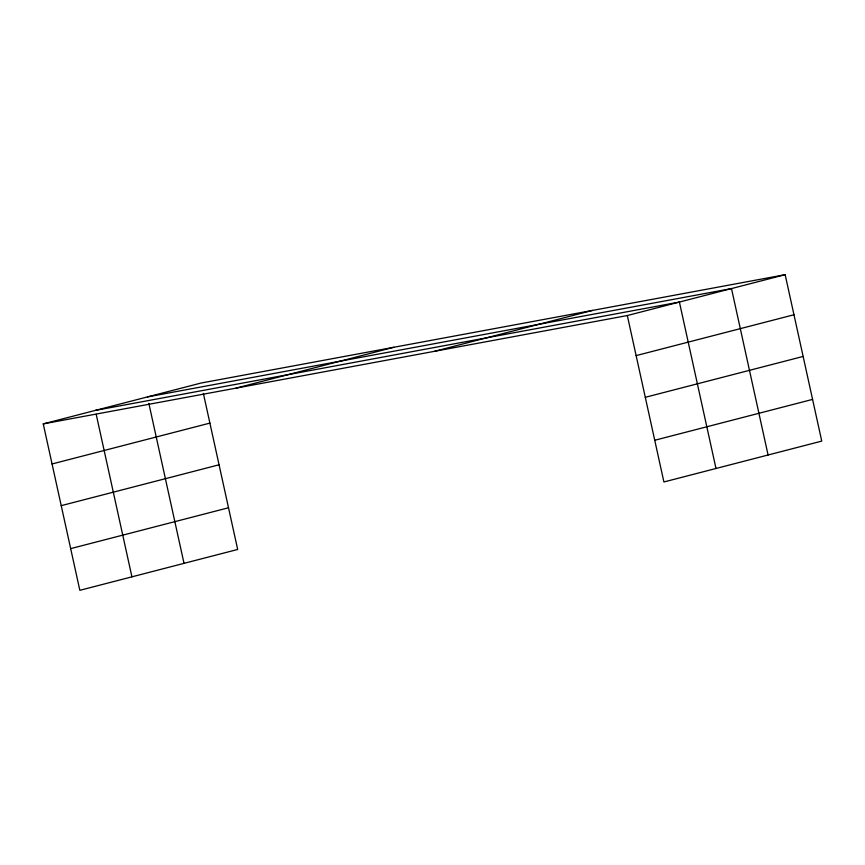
<?xml version="1.0" encoding="UTF-8"?>
<svg xmlns="http://www.w3.org/2000/svg" width="865" height="865" viewBox="0 0 865 865"><rect width="100%" height="100%" fill="white"/><g stroke="black" fill="none" stroke-linecap="round" stroke-linejoin="round"><path stroke-width="1.3" d="M203.362 393.38L237.68 549.459L79.84 590.319L43.25 423.893L201.091 383.033L785.16 274.681L821.75 441.107L663.909 481.967L627.32 315.541L785.16 274.681M235.994 388.136L393.835 347.276M434.576 351.298L592.417 310.438M52.062 463.964L209.903 423.104M636.132 355.612L793.973 314.752M61.231 505.657L219.061 464.797M645.301 397.305L803.142 356.445M70.671 548.626L228.511 507.766M654.74 440.263L812.581 399.403M147.428 396.927L731.498 288.575L768.088 455.001M95.334 410.41L679.403 302.058L715.993 468.484M43.25 423.893L627.32 315.541M148.845 403.393L184.018 563.353M96.188 414.292L131.923 576.836"/></g></svg>
